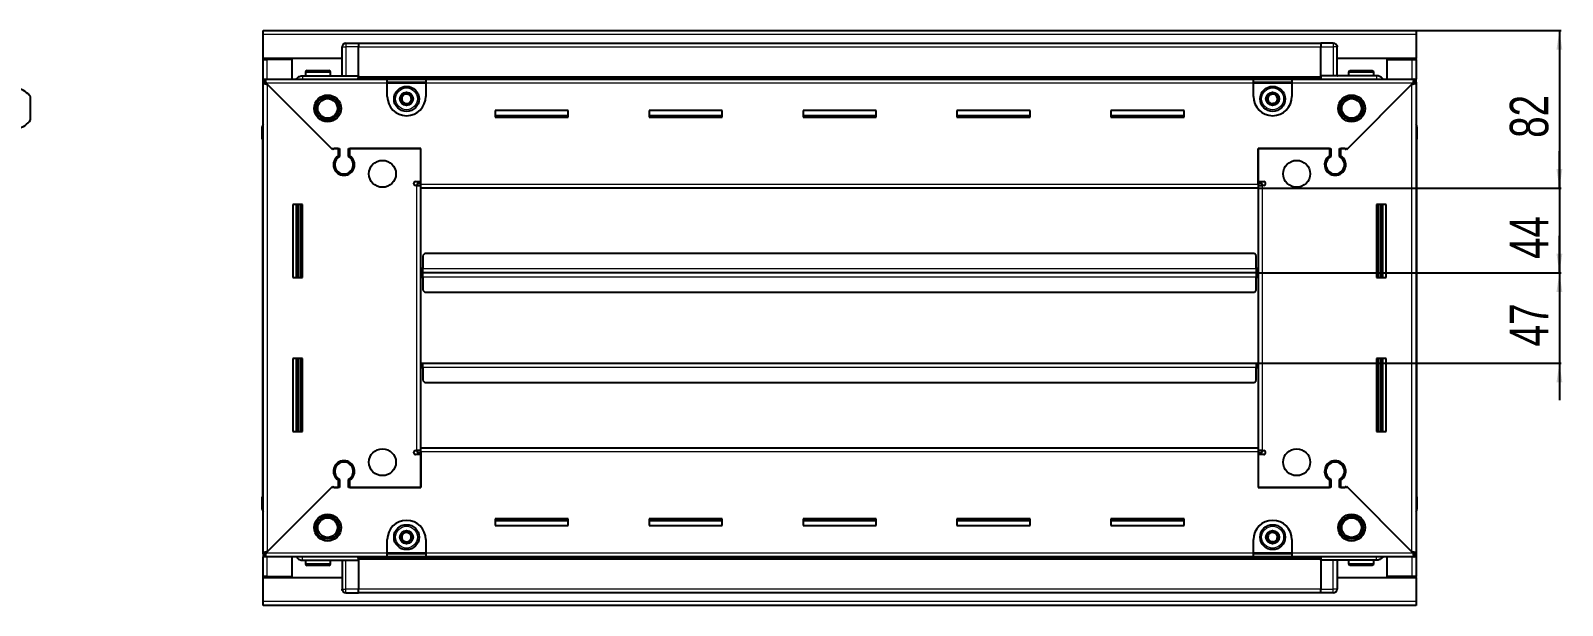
# Model space of a CAD drawing. Header units: millimetres. Extents: x 899 to 4718, y -1016 to 1767.
# Drawn here: x 3922 to 4718, y 1344 to 1643 of the extents above; entities that cross this region are included whole.
import ezdxf

# ---------------------------------------------------------------- set-up
doc = ezdxf.new("R2010")
doc.units = ezdxf.units.MM
doc.layers.add('FORMAT', color=7, linetype='Continuous')
doc.styles.add('SLDTEXTSTYLE0', font='TXT', dxfattribs={"width": 0.75})
doc.dimstyles.new('SLDDIMSTYLE0', dxfattribs={"dimtxt": 20, "dimasz": 10, "dimexe": 0, "dimexo": 0.0625, "dimgap": 5, "dimtad": 2, "dimdec": 1, "dimrnd": 1e-09, "dimzin": 12, "dimdsep": 46, "dimtxsty": 'SLDTEXTSTYLE0', "dimsah": 1, "dimcen": 0.09, "dimadec": 0, "dimazin": 3, "dimtfac": 1, "dimtofl": 0, "dimtmove": 0, "dimatfit": 3, "dimfxl": 0, "dimfrac": 2, "dimtolj": 1, "dimtzin": 12, "dimarcsym": 0})
doc.dimstyles.new('SLDDIMSTYLE1', dxfattribs={"dimtxt": 20, "dimasz": 10, "dimexe": 0, "dimexo": 0.0625, "dimgap": 5, "dimtad": 2, "dimdec": 1, "dimrnd": 1e-09, "dimzin": 12, "dimdsep": 46, "dimtxsty": 'SLDTEXTSTYLE0', "dimsah": 1, "dimcen": 0.09, "dimadec": 0, "dimazin": 3, "dimtfac": 1, "dimtmove": 0, "dimatfit": 0, "dimfxl": 0, "dimfrac": 2, "dimtolj": 1, "dimtzin": 12, "dimarcsym": 0})

# ---------------------------------------------------------------- blocks, each defined once
blk = doc.blocks.new('_D_5')
at = {"layer": 'FORMAT'}
for p, q in [((4641.96, 1643.43), (4717.45, 1643.43)), ((4716.45, 1643.43), (4716.45, 1561.43)), ((4559.96, 1561.43), (4717.45, 1561.43))]:
    blk.add_line(p, q, dxfattribs=at)
for points in [[(4716.45, 1643.43), (4714.91, 1633.43), (4717.99, 1633.43)], [(4716.45, 1561.43), (4717.99, 1571.43), (4714.91, 1571.43)]]:
    blk.add_solid(points, dxfattribs=at)
at = {"layer": 'FORMAT', "insert": (4690.67, 1587.66), "char_height": 20, "attachment_point": 1, "rotation": 90, "style": 'SLDTEXTSTYLE0'}
blk.add_mtext('82', dxfattribs=at)
blk = doc.blocks.new('_D_6')
at = {"layer": 'FORMAT'}
for p, q in [((4716.45, 1561.43), (4716.45, 1580.66)), ((4559.96, 1561.43), (4717.45, 1561.43)), ((4716.45, 1561.43), (4716.45, 1517.43)), ((4558.96, 1517.43), (4717.45, 1517.43)), ((4716.45, 1517.43), (4716.45, 1498.2))]:
    blk.add_line(p, q, dxfattribs=at)
for points in [[(4716.45, 1561.43), (4717.99, 1571.43), (4714.91, 1571.43)], [(4716.45, 1517.43), (4714.91, 1507.43), (4717.99, 1507.43)]]:
    blk.add_solid(points, dxfattribs=at)
at = {"layer": 'FORMAT', "insert": (4690.67, 1524.66), "char_height": 20, "attachment_point": 1, "rotation": 90, "style": 'SLDTEXTSTYLE0'}
blk.add_mtext('44', dxfattribs=at)
blk = doc.blocks.new('_D_7')
at = {"layer": 'FORMAT'}
for p, q in [((4716.45, 1517.43), (4716.45, 1536.66)), ((4558.96, 1517.43), (4717.45, 1517.43)), ((4716.45, 1517.43), (4716.45, 1470.43)), ((4558.96, 1470.43), (4717.45, 1470.43)), ((4716.45, 1470.43), (4716.45, 1451.2))]:
    blk.add_line(p, q, dxfattribs=at)
for points in [[(4716.45, 1517.43), (4717.99, 1527.43), (4714.91, 1527.43)], [(4716.45, 1470.43), (4714.91, 1460.43), (4717.99, 1460.43)]]:
    blk.add_solid(points, dxfattribs=at)
at = {"layer": 'FORMAT', "insert": (4690.67, 1479.16), "char_height": 20, "attachment_point": 1, "rotation": 90, "style": 'SLDTEXTSTYLE0'}
blk.add_mtext('47', dxfattribs=at)

msp = doc.modelspace()

# ---------------------------------------------------------------- linework, layer by layer
at = {"color": 7, "linetype": 'Continuous', "lineweight": 25}
for p, q in [((4042.95, 1643.43), (4641.95, 1643.43)), ((4042.95, 1641.33), (4042.95, 1643.43)), ((4042.95, 1628.93), (4042.95, 1641.33)), ((4641.95, 1643.43), (4641.95, 1641.33)), ((4641.95, 1641.33), (4641.95, 1628.93)), ((4083.95, 1619.93), (4083.95, 1634.93)), ((4084.63, 1636.43), (4084.63, 1636.43)), ((4085.95, 1636.93), (4092.45, 1636.93)), ((4085.95, 1636.93), (4092.45, 1636.93)), ((4092.45, 1636.93), (4092.45, 1636.93)), ((4092.45, 1636.93), (4092.45, 1636.93)), ((4092.45, 1636.93), (4092.45, 1634.93)), ((4592.45, 1636.78), (4092.45, 1636.78)), ((4092.45, 1619.93), (4092.45, 1634.93)), ((4592.45, 1636.93), (4592.45, 1636.93)), ((4598.95, 1636.93), (4592.45, 1636.93)), ((4598.95, 1636.93), (4592.45, 1636.93)), ((4592.45, 1636.93), (4592.45, 1634.93)), ((4592.45, 1619.93), (4592.45, 1634.93)), ((4600.95, 1634.93), (4600.95, 1634.93)), ((4600.95, 1619.93), (4600.95, 1634.93)), ((4083.95, 1628.93), (4042.95, 1628.93)), ((4042.95, 1628.43), (4042.95, 1628.93)), ((4042.95, 1628.43), (4045.05, 1628.43)), ((4042.95, 1618.18), (4042.95, 1628.43)), ((4044.45, 1628.43), (4044.45, 1628.93)), ((4057.95, 1628.43), (4045.05, 1628.43)), ((4057.95, 1618.18), (4057.95, 1628.43)), ((4641.95, 1628.93), (4600.95, 1628.93)), ((4626.95, 1618.18), (4626.95, 1628.43)), ((4626.95, 1628.43), (4639.85, 1628.43)), ((4639.85, 1628.43), (4641.95, 1628.43)), ((4640.45, 1628.43), (4640.45, 1628.93)), ((4641.95, 1628.43), (4641.95, 1628.93)), ((4641.95, 1628.43), (4641.95, 1618.18)), ((4042.95, 1616.68), (4042.95, 1618.18)), ((4042.95, 1618.18), (4043.95, 1618.18)), ((4042.95, 1616.18), (4042.95, 1616.68)), ((4042.95, 1616.68), (4043.95, 1616.68)), ((4042.95, 1371.68), (4042.95, 1616.18)), ((4044.45, 1616.18), (4042.95, 1616.18)), ((4043.95, 1616.68), (4043.95, 1618.18)), ((4043.95, 1618.18), (4107.45, 1618.18)), ((4044.55, 1616.08), (4078.45, 1582.18)), ((4079.15, 1581.48), (4045.05, 1615.58)), ((4063.45, 1619.93), (4092.45, 1619.93)), ((4064.95, 1621.83), (4064.95, 1619.93)), ((4065.75, 1622.63), (4077.15, 1622.63)), ((4077.95, 1619.93), (4077.95, 1621.83)), ((4092.37, 1618.18), (4092.45, 1619.9)), ((4092.45, 1619.93), (4092.45, 1619.43)), ((4092.45, 1618.78), (4592.45, 1618.78)), ((4107.45, 1616.08), (4107.45, 1618.18)), ((4107.45, 1618.18), (4127.45, 1618.18)), ((4107.45, 1616.68), (4127.45, 1616.68)), ((4107.45, 1609.18), (4107.45, 1616.08)), ((4127.45, 1618.18), (4127.45, 1616.08)), ((4127.45, 1618.18), (4557.45, 1618.18)), ((4127.45, 1616.08), (4127.45, 1609.18)), ((4557.45, 1616.08), (4557.45, 1618.18)), ((4557.45, 1618.18), (4577.45, 1618.18)), ((4557.45, 1616.68), (4577.45, 1616.68)), ((4557.45, 1609.18), (4557.45, 1616.08)), ((4577.45, 1618.18), (4640.95, 1618.18)), ((4577.45, 1618.18), (4577.45, 1616.08)), ((4577.45, 1616.08), (4577.45, 1609.18)), ((4592.45, 1619.93), (4592.45, 1619.43)), ((4621.45, 1619.93), (4592.45, 1619.93)), ((4592.45, 1619.9), (4592.52, 1618.18)), ((4639.85, 1615.58), (4605.75, 1581.48)), ((4606.45, 1582.18), (4640.35, 1616.08)), ((4606.95, 1621.83), (4606.95, 1619.93)), ((4607.75, 1622.63), (4619.15, 1622.63)), ((4619.95, 1619.93), (4619.95, 1621.83)), ((4640.45, 1616.18), (4641.95, 1616.18)), ((4640.95, 1616.68), (4640.95, 1618.18)), ((4640.95, 1618.18), (4641.95, 1618.18)), ((4640.95, 1616.68), (4641.95, 1616.68)), ((4641.95, 1616.68), (4641.95, 1618.18)), ((4641.95, 1616.68), (4641.95, 1616.18)), ((4641.95, 1616.18), (4641.95, 1371.68)), ((3922.15, 1596.93), (3922.15, 1608.93)), ((4201.45, 1601.93), (4163.45, 1601.93)), ((4163.45, 1601.93), (4163.45, 1598.43)), ((4201.45, 1598.43), (4201.45, 1601.93)), ((4281.45, 1601.93), (4243.45, 1601.93)), ((4243.45, 1601.93), (4243.45, 1598.43)), ((4281.45, 1598.43), (4281.45, 1601.93)), ((4361.45, 1601.93), (4323.45, 1601.93)), ((4323.45, 1601.93), (4323.45, 1598.43)), ((4361.45, 1598.43), (4361.45, 1601.93)), ((4441.45, 1601.93), (4403.45, 1601.93)), ((4403.45, 1601.93), (4403.45, 1598.43)), ((4441.45, 1598.43), (4441.45, 1601.93)), ((4521.45, 1601.93), (4483.45, 1601.93)), ((4483.45, 1601.93), (4483.45, 1598.43)), ((4521.45, 1598.43), (4521.45, 1601.93)), ((4042.45, 1593.43), (4042.45, 1586.93)), ((4042.45, 1586.93), (4042.45, 1593.43)), ((4201.45, 1599.18), (4163.45, 1599.18)), ((4163.45, 1598.43), (4201.45, 1598.43)), ((4281.45, 1599.18), (4243.45, 1599.18)), ((4243.45, 1598.43), (4281.45, 1598.43)), ((4361.45, 1599.18), (4323.45, 1599.18)), ((4323.45, 1598.43), (4361.45, 1598.43)), ((4441.45, 1599.18), (4403.45, 1599.18)), ((4403.45, 1598.43), (4441.45, 1598.43)), ((4521.45, 1599.18), (4483.45, 1599.18)), ((4483.45, 1598.43), (4521.45, 1598.43)), ((4641.95, 1594.76), (4641.95, 1594.76)), ((4642.45, 1593.43), (4642.45, 1586.93)), ((4642.45, 1586.93), (4642.45, 1593.43)), ((4042.45, 1586.93), (4042.45, 1586.93)), ((4042.95, 1586.93), (4042.45, 1586.93)), ((4042.6, 1586.93), (4042.6, 1400.93)), ((4641.95, 1586.93), (4642.45, 1586.93)), ((4642.3, 1400.93), (4642.3, 1586.93)), ((4642.45, 1586.93), (4642.45, 1586.93)), ((4642.45, 1586.93), (4642.45, 1586.93)), ((4078.45, 1582.18), (4082.65, 1582.18)), ((4079.85, 1582.18), (4079.15, 1581.48)), ((4081.95, 1582.18), (4079.85, 1582.18)), ((4081.95, 1582.18), (4081.95, 1578.29)), ((4082.65, 1582.18), (4082.65, 1577.9)), ((4087.25, 1582.18), (4124.95, 1582.18)), ((4087.25, 1577.9), (4087.25, 1582.18)), ((4087.95, 1578.29), (4087.95, 1582.18)), ((4124.95, 1582.18), (4087.95, 1582.18)), ((4124.95, 1563.53), (4124.95, 1582.18)), ((4124.95, 1564.93), (4124.95, 1582.18)), ((4559.95, 1582.18), (4597.65, 1582.18)), ((4559.95, 1563.53), (4559.95, 1582.18)), ((4559.95, 1582.18), (4559.95, 1564.93)), ((4596.95, 1582.18), (4559.95, 1582.18)), ((4596.95, 1582.18), (4596.95, 1578.29)), ((4597.65, 1582.18), (4597.65, 1577.9)), ((4602.25, 1582.18), (4606.45, 1582.18)), ((4602.25, 1577.9), (4602.25, 1582.18)), ((4605.05, 1582.18), (4602.95, 1582.18)), ((4602.95, 1578.29), (4602.95, 1582.18)), ((4605.75, 1581.48), (4605.05, 1582.18)), ((4082.95, 1569.32), (4082.95, 1568.56)), ((4601.95, 1569.32), (4601.95, 1568.56)), ((4122.1, 1564.93), (4124.95, 1564.93)), ((4122.85, 1562.93), (4122.1, 1562.93)), ((4122.85, 1562.93), (4124.95, 1562.93)), ((4124.95, 1563.93), (4122.95, 1563.93)), ((4122.95, 1563.93), (4122.95, 1562.93)), ((4124.95, 1561.43), (4124.95, 1563.53)), ((4559.95, 1561.43), (4124.95, 1561.43)), ((4124.95, 1426.43), (4124.95, 1561.43)), ((4559.95, 1564.93), (4562.8, 1564.93)), ((4561.95, 1563.93), (4559.95, 1563.93)), ((4559.95, 1563.53), (4559.95, 1561.43)), ((4559.95, 1562.93), (4562.05, 1562.93)), ((4559.95, 1561.43), (4559.95, 1426.43)), ((4561.95, 1562.93), (4561.95, 1563.93)), ((4562.8, 1562.93), (4562.05, 1562.93)), ((4063.45, 1552.93), (4058.45, 1552.93)), ((4058.45, 1552.93), (4058.45, 1514.93)), ((4060.6, 1514.93), (4060.6, 1552.93)), ((4062.39, 1514.93), (4062.39, 1552.93)), ((4062.43, 1514.93), (4062.43, 1552.93)), ((4063.45, 1514.93), (4063.45, 1552.93)), ((4621.45, 1552.93), (4621.45, 1514.93)), ((4626.45, 1552.93), (4621.45, 1552.93)), ((4622.47, 1552.93), (4622.47, 1514.93)), ((4622.51, 1552.93), (4622.51, 1514.93)), ((4624.3, 1552.93), (4624.3, 1514.93)), ((4626.45, 1514.93), (4626.45, 1552.93)), ((4125.95, 1520.28), (4125.7, 1520.28)), ((4125.7, 1520.28), (4125.7, 1517.43)), ((4126.95, 1527.43), (4125.95, 1526.43)), ((4125.95, 1526.43), (4125.95, 1519.53)), ((4557.95, 1527.43), (4126.95, 1527.43)), ((4558.95, 1526.43), (4557.95, 1527.43)), ((4558.95, 1519.53), (4558.95, 1526.43)), ((4559.2, 1520.28), (4558.95, 1520.28)), ((4559.2, 1517.43), (4559.2, 1520.28)), ((4058.45, 1514.93), (4063.45, 1514.93)), ((4125.7, 1517.43), (4124.95, 1517.43)), ((4125.7, 1517.43), (4125.7, 1514.58)), ((4125.7, 1514.58), (4125.95, 1514.58)), ((4125.95, 1517.43), (4125.95, 1519.53)), ((4558.95, 1517.43), (4125.95, 1517.43)), ((4125.95, 1515.33), (4125.95, 1517.43)), ((4125.95, 1515.33), (4125.95, 1508.43)), ((4558.95, 1519.53), (4558.95, 1517.43)), ((4558.95, 1517.43), (4558.95, 1515.33)), ((4558.95, 1508.43), (4558.95, 1515.33)), ((4558.95, 1514.58), (4559.2, 1514.58)), ((4559.95, 1517.43), (4559.2, 1517.43)), ((4559.2, 1514.58), (4559.2, 1517.43)), ((4621.45, 1514.93), (4626.45, 1514.93)), ((4125.95, 1508.43), (4126.95, 1507.43)), ((4126.95, 1507.43), (4557.95, 1507.43)), ((4557.95, 1507.43), (4558.95, 1508.43)), ((4063.45, 1472.93), (4058.45, 1472.93)), ((4058.45, 1472.93), (4058.45, 1434.93)), ((4060.6, 1434.93), (4060.6, 1472.93)), ((4062.39, 1434.93), (4062.39, 1472.93)), ((4062.43, 1434.93), (4062.43, 1472.93)), ((4063.45, 1434.93), (4063.45, 1472.93)), ((4621.45, 1472.93), (4621.45, 1434.93)), ((4626.45, 1472.93), (4621.45, 1472.93)), ((4622.47, 1472.93), (4622.47, 1434.93)), ((4622.51, 1472.93), (4622.51, 1434.93)), ((4624.3, 1472.93), (4624.3, 1434.93)), ((4626.45, 1434.93), (4626.45, 1472.93)), ((4124.95, 1470.43), (4125.7, 1470.43)), ((4125.7, 1470.43), (4125.7, 1467.58)), ((4125.7, 1467.58), (4125.95, 1467.58)), ((4125.95, 1470.43), (4558.95, 1470.43)), ((4125.95, 1468.33), (4125.95, 1470.43)), ((4125.95, 1468.33), (4125.95, 1461.43)), ((4558.95, 1470.43), (4558.95, 1468.33)), ((4558.95, 1461.43), (4558.95, 1468.33)), ((4558.95, 1467.58), (4559.2, 1467.58)), ((4559.2, 1467.58), (4559.2, 1470.43)), ((4559.2, 1470.43), (4559.95, 1470.43)), ((4125.95, 1461.43), (4126.95, 1460.43)), ((4126.95, 1460.43), (4557.95, 1460.43)), ((4557.95, 1460.43), (4558.95, 1461.43)), ((4058.45, 1434.93), (4063.45, 1434.93)), ((4621.45, 1434.93), (4626.45, 1434.93)), ((4122.1, 1424.93), (4122.85, 1424.93)), ((4124.95, 1424.93), (4122.85, 1424.93)), ((4122.95, 1424.93), (4122.95, 1423.93)), ((4124.95, 1424.33), (4124.95, 1426.43)), ((4124.95, 1426.43), (4559.95, 1426.43)), ((4559.95, 1426.43), (4559.95, 1424.33)), ((4562.05, 1424.93), (4559.95, 1424.93)), ((4561.95, 1423.93), (4561.95, 1424.93)), ((4562.05, 1424.93), (4562.8, 1424.93)), ((4082.95, 1419.31), (4082.95, 1418.55)), ((4124.95, 1422.93), (4122.1, 1422.93)), ((4122.95, 1423.93), (4124.95, 1423.93)), ((4124.95, 1424.33), (4124.95, 1405.68)), ((4124.95, 1405.68), (4124.95, 1422.93)), ((4559.95, 1424.33), (4559.95, 1405.68)), ((4559.95, 1423.93), (4561.95, 1423.93)), ((4559.95, 1422.93), (4559.95, 1405.68)), ((4562.8, 1422.93), (4559.95, 1422.93)), ((4601.95, 1419.31), (4601.95, 1418.55)), ((4081.95, 1409.57), (4081.95, 1405.68)), ((4082.65, 1409.97), (4082.65, 1405.68)), ((4087.25, 1405.68), (4087.25, 1409.97)), ((4087.95, 1405.68), (4087.95, 1409.57)), ((4596.95, 1409.57), (4596.95, 1405.68)), ((4597.65, 1409.97), (4597.65, 1405.68)), ((4602.25, 1405.68), (4602.25, 1409.97)), ((4602.95, 1405.68), (4602.95, 1409.57)), ((4042.45, 1400.93), (4042.45, 1400.93)), ((4042.45, 1394.43), (4042.45, 1400.93)), ((4042.45, 1400.93), (4042.45, 1400.93)), ((4042.45, 1400.93), (4042.45, 1394.43)), ((4042.95, 1400.93), (4042.45, 1400.93)), ((4078.45, 1405.68), (4044.55, 1371.78)), ((4045.05, 1372.28), (4079.15, 1406.38)), ((4082.65, 1405.68), (4078.45, 1405.68)), ((4079.15, 1406.38), (4079.85, 1405.68)), ((4079.85, 1405.68), (4081.95, 1405.68)), ((4124.95, 1405.68), (4087.25, 1405.68)), ((4087.95, 1405.68), (4124.95, 1405.68)), ((4597.65, 1405.68), (4559.95, 1405.68)), ((4559.95, 1405.68), (4596.95, 1405.68)), ((4606.45, 1405.68), (4602.25, 1405.68)), ((4602.95, 1405.68), (4605.05, 1405.68)), ((4605.05, 1405.68), (4605.75, 1406.38)), ((4605.75, 1406.38), (4639.85, 1372.28)), ((4640.35, 1371.78), (4606.45, 1405.68)), ((4641.95, 1400.93), (4642.45, 1400.93)), ((4642.45, 1400.93), (4642.45, 1400.93)), ((4642.45, 1394.43), (4642.45, 1400.93)), ((4642.45, 1400.93), (4642.45, 1394.43)), ((4042.95, 1393.11), (4042.95, 1393.11)), ((4201.45, 1389.43), (4163.45, 1389.43)), ((4163.45, 1389.43), (4163.45, 1385.93)), ((4163.45, 1388.68), (4201.45, 1388.68)), ((4163.45, 1385.93), (4201.45, 1385.93)), ((4201.45, 1385.93), (4201.45, 1389.43)), ((4281.45, 1389.43), (4243.45, 1389.43)), ((4243.45, 1389.43), (4243.45, 1385.93)), ((4243.45, 1388.68), (4281.45, 1388.68)), ((4243.45, 1385.93), (4281.45, 1385.93)), ((4281.45, 1385.93), (4281.45, 1389.43)), ((4361.45, 1389.43), (4323.45, 1389.43)), ((4323.45, 1389.43), (4323.45, 1385.93)), ((4323.45, 1388.68), (4361.45, 1388.68)), ((4323.45, 1385.93), (4361.45, 1385.93)), ((4361.45, 1385.93), (4361.45, 1389.43)), ((4441.45, 1389.43), (4403.45, 1389.43)), ((4403.45, 1389.43), (4403.45, 1385.93)), ((4403.45, 1388.68), (4441.45, 1388.68)), ((4403.45, 1385.93), (4441.45, 1385.93)), ((4441.45, 1385.93), (4441.45, 1389.43)), ((4521.45, 1389.43), (4483.45, 1389.43)), ((4483.45, 1389.43), (4483.45, 1385.93)), ((4483.45, 1388.68), (4521.45, 1388.68)), ((4483.45, 1385.93), (4521.45, 1385.93)), ((4521.45, 1385.93), (4521.45, 1389.43)), ((4107.45, 1371.78), (4107.45, 1378.68)), ((4127.45, 1378.68), (4127.45, 1371.78)), ((4557.45, 1371.78), (4557.45, 1378.68)), ((4577.45, 1378.68), (4577.45, 1371.78)), ((4042.95, 1371.18), (4042.95, 1371.68)), ((4044.45, 1371.68), (4042.95, 1371.68)), ((4042.95, 1371.18), (4042.95, 1369.68)), ((4043.95, 1371.18), (4042.95, 1371.18)), ((4042.95, 1359.43), (4042.95, 1369.68)), ((4043.95, 1369.68), (4042.95, 1369.68)), ((4043.95, 1371.18), (4043.95, 1369.68)), ((4107.45, 1369.68), (4043.95, 1369.68)), ((4057.95, 1359.43), (4057.95, 1369.68)), ((4092.45, 1367.97), (4092.37, 1369.68)), ((4592.45, 1369.08), (4092.45, 1369.08)), ((4107.45, 1369.68), (4107.45, 1371.78)), ((4127.45, 1371.18), (4107.45, 1371.18)), ((4127.45, 1369.68), (4107.45, 1369.68)), ((4127.45, 1371.78), (4127.45, 1369.68)), ((4557.45, 1369.68), (4127.45, 1369.68)), ((4557.45, 1369.68), (4557.45, 1371.78)), ((4577.45, 1371.18), (4557.45, 1371.18)), ((4577.45, 1369.68), (4557.45, 1369.68)), ((4577.45, 1371.78), (4577.45, 1369.68)), ((4640.95, 1369.68), (4577.45, 1369.68)), ((4592.52, 1369.68), (4592.45, 1367.97)), ((4626.95, 1359.43), (4626.95, 1369.68)), ((4640.45, 1371.68), (4641.95, 1371.68)), ((4640.95, 1371.18), (4640.95, 1369.68)), ((4641.95, 1371.18), (4640.95, 1371.18)), ((4641.95, 1369.68), (4640.95, 1369.68)), ((4641.95, 1371.68), (4641.95, 1371.18)), ((4641.95, 1371.18), (4641.95, 1369.68)), ((4641.95, 1369.68), (4641.95, 1359.43)), ((4063.45, 1367.93), (4092.45, 1367.93)), ((4064.95, 1367.93), (4064.95, 1366.03)), ((4069.52, 1365.23), (4065.75, 1365.23)), ((4077.15, 1365.23), (4069.52, 1365.23)), ((4077.95, 1366.03), (4077.95, 1367.93)), ((4083.95, 1367.93), (4083.95, 1352.93)), ((4092.45, 1367.93), (4092.45, 1368.43)), ((4092.45, 1367.93), (4092.45, 1352.93)), ((4592.45, 1367.93), (4592.45, 1368.43)), ((4621.45, 1367.93), (4592.45, 1367.93)), ((4592.45, 1367.93), (4592.45, 1352.93)), ((4600.95, 1367.93), (4600.95, 1352.93)), ((4606.95, 1367.93), (4606.95, 1366.03)), ((4614.74, 1365.23), (4607.75, 1365.23)), ((4619.15, 1365.23), (4614.74, 1365.23)), ((4619.95, 1366.03), (4619.95, 1367.93)), ((4045.05, 1359.43), (4042.95, 1359.43)), ((4042.95, 1358.93), (4042.95, 1359.43)), ((4042.95, 1346.53), (4042.95, 1358.93)), ((4042.95, 1358.93), (4083.95, 1358.93)), ((4044.45, 1358.93), (4044.45, 1359.43)), ((4045.05, 1359.43), (4057.95, 1359.43)), ((4083.95, 1352.93), (4083.95, 1352.93)), ((4092.45, 1350.93), (4092.45, 1352.93)), ((4592.45, 1350.93), (4592.45, 1352.93)), ((4600.95, 1358.93), (4641.95, 1358.93)), ((4639.85, 1359.43), (4626.95, 1359.43)), ((4641.95, 1359.43), (4639.85, 1359.43)), ((4640.45, 1358.93), (4640.45, 1359.43)), ((4641.95, 1358.93), (4641.95, 1359.43)), ((4641.95, 1358.93), (4641.95, 1346.53)), ((4042.95, 1344.43), (4042.95, 1346.53)), ((4085.95, 1350.93), (4092.45, 1350.93)), ((4085.95, 1350.93), (4092.45, 1350.93)), ((4092.45, 1351.08), (4592.45, 1351.08)), ((4092.45, 1350.93), (4092.45, 1350.93)), ((4598.95, 1350.93), (4592.45, 1350.93)), ((4592.45, 1350.93), (4592.45, 1350.93)), ((4592.45, 1350.93), (4592.45, 1350.93)), ((4598.95, 1350.93), (4592.45, 1350.93)), ((4600.27, 1351.43), (4600.27, 1351.43)), ((4641.95, 1346.53), (4641.95, 1344.43)), ((4641.95, 1344.43), (4042.95, 1344.43))]:
    msp.add_line(p, q, dxfattribs=at)
at = {"color": 8, "linetype": 'Continuous', "lineweight": 18}
for p, q in [((4641.95, 1641.33), (4042.95, 1641.33)), ((4083.95, 1634.93), (4085.95, 1634.93)), ((4085.95, 1636.93), (4085.95, 1634.93)), ((4085.95, 1634.93), (4085.95, 1619.93)), ((4092.45, 1634.93), (4085.95, 1634.93)), ((4592.45, 1634.78), (4092.45, 1634.78)), ((4592.45, 1634.93), (4598.95, 1634.93)), ((4598.95, 1636.93), (4598.95, 1634.93)), ((4598.95, 1634.93), (4598.95, 1619.93)), ((4600.95, 1634.93), (4598.95, 1634.93)), ((4045.05, 1628.43), (4045.05, 1628.93)), ((4045.05, 1618.18), (4045.05, 1628.43)), ((4639.85, 1628.93), (4639.85, 1628.43)), ((4639.85, 1628.43), (4639.85, 1618.18)), ((4107.45, 1616.08), (4044.55, 1616.08)), ((4045.05, 1615.58), (4045.05, 1372.28)), ((4064.95, 1621.83), (4077.95, 1621.83)), ((4592.45, 1619.43), (4092.45, 1619.43)), ((4592.45, 1618.2), (4092.45, 1618.2)), ((4107.45, 1616.08), (4127.45, 1616.08)), ((4557.45, 1616.08), (4127.45, 1616.08)), ((4557.45, 1616.08), (4577.45, 1616.08)), ((4640.35, 1616.08), (4577.45, 1616.08)), ((4606.95, 1621.83), (4619.95, 1621.83)), ((4639.85, 1372.28), (4639.85, 1615.58)), ((4042.95, 1593.43), (4042.45, 1593.43)), ((4641.95, 1593.43), (4642.45, 1593.43)), ((4122.85, 1424.93), (4122.85, 1562.93)), ((4124.95, 1563.53), (4559.95, 1563.53)), ((4562.05, 1562.93), (4562.05, 1424.93)), ((4059.95, 1552.93), (4059.95, 1514.93)), ((4061.18, 1552.93), (4061.18, 1514.93)), ((4623.71, 1514.93), (4623.71, 1552.93)), ((4624.95, 1514.93), (4624.95, 1552.93)), ((4558.95, 1519.53), (4125.95, 1519.53)), ((4125.95, 1515.33), (4558.95, 1515.33)), ((4059.95, 1472.93), (4059.95, 1434.93)), ((4061.18, 1472.93), (4061.18, 1434.93)), ((4623.71, 1434.93), (4623.71, 1472.93)), ((4624.95, 1434.93), (4624.95, 1472.93)), ((4125.95, 1468.33), (4558.95, 1468.33)), ((4559.95, 1424.33), (4124.95, 1424.33)), ((4042.95, 1394.43), (4042.45, 1394.43)), ((4641.95, 1394.43), (4642.45, 1394.43)), ((4044.55, 1371.78), (4107.45, 1371.78)), ((4045.05, 1359.43), (4045.05, 1369.68)), ((4092.45, 1369.67), (4592.45, 1369.67)), ((4127.45, 1371.78), (4107.45, 1371.78)), ((4127.45, 1371.78), (4557.45, 1371.78)), ((4577.45, 1371.78), (4557.45, 1371.78)), ((4577.45, 1371.78), (4640.35, 1371.78)), ((4639.85, 1369.68), (4639.85, 1359.43)), ((4069.25, 1366.03), (4064.95, 1366.03)), ((4077.95, 1366.03), (4069.25, 1366.03)), ((4085.95, 1352.93), (4085.95, 1367.93)), ((4092.45, 1368.43), (4592.45, 1368.43)), ((4598.95, 1352.93), (4598.95, 1367.93)), ((4614.92, 1366.03), (4606.95, 1366.03)), ((4619.95, 1366.03), (4614.92, 1366.03)), ((4045.05, 1358.93), (4045.05, 1359.43)), ((4083.95, 1352.93), (4085.95, 1352.93)), ((4092.45, 1352.93), (4085.95, 1352.93)), ((4085.95, 1350.93), (4085.95, 1352.93)), ((4092.45, 1353.08), (4592.45, 1353.08)), ((4592.45, 1352.93), (4598.95, 1352.93)), ((4600.95, 1352.93), (4598.95, 1352.93)), ((4598.95, 1350.93), (4598.95, 1352.93)), ((4639.85, 1359.43), (4639.85, 1358.93)), ((4641.95, 1346.53), (4042.95, 1346.53))]:
    msp.add_line(p, q, dxfattribs=at)
at = {"color": 7, "linetype": 'Continuous', "lineweight": 25, "flags": 128}
for points in [[(4600.8, 1635.69), (4600.91, 1635.32), (4600.95, 1634.93)], [(4084.09, 1352.18), (4083.99, 1352.54), (4083.95, 1352.93)]]:
    msp.add_lwpolyline(points, dxfattribs=at)
at = {"color": 7, "linetype": 'Continuous', "lineweight": 25}
for centre, radius in [((4076.45, 1602.93), 7), ((4076.45, 1602.93), 6.03), ((4076.45, 1602.93), 5.1), ((4117.45, 1607.93), 6.5), ((4117.45, 1607.93), 3.46), ((4567.45, 1607.93), 6.5), ((4567.45, 1607.93), 3.46), ((4608.45, 1602.93), 7), ((4608.45, 1602.93), 6.03), ((4608.45, 1602.93), 5.1), ((4104.95, 1568.93), 7), ((4579.95, 1568.93), 7), ((4104.95, 1418.93), 7), ((4579.95, 1418.93), 7), ((4076.45, 1384.93), 7), ((4076.45, 1384.93), 6.03), ((4076.45, 1384.93), 5.1), ((4117.45, 1379.93), 6.5), ((4567.45, 1379.93), 6.5), ((4608.45, 1384.93), 7), ((4608.45, 1384.93), 6.02), ((4608.45, 1384.93), 5.1), ((4117.45, 1379.93), 3.46), ((4567.45, 1379.93), 3.46)]:
    msp.add_circle(centre, radius, dxfattribs=at)
at = {"color": 8, "linetype": 'Continuous', "lineweight": 18}
for centre in [(4117.45, 1607.93), (4567.45, 1607.93), (4117.45, 1379.93), (4567.45, 1379.93)]:
    msp.add_circle(centre, 5.7, dxfattribs=at)
at = {"color": 7, "linetype": 'Continuous', "lineweight": 25}
for centre, radius, start, end in [((4085.95, 1634.93), 2, 90, 180), ((4085.95, 1634.93), 2, 90, 131.40962), ((4598.95, 1634.93), 2, 0, 90), ((4065.75, 1621.83), 0.8, 90, 180), ((4077.15, 1621.83), 0.8, 0, 90), ((4083.75, 1620.13), 0.2, 270, 0), ((4601.15, 1620.13), 0.2, 180, 270), ((4607.75, 1621.83), 0.8, 90, 180), ((4619.15, 1621.83), 0.8, 0, 90), ((3912.52, 1601.91), 11.91, 36.1266, 75.29965), ((4117.45, 1609.18), 10, 180, 270), ((4117.45, 1607.93), 2.5, 134.01559, 194.01559), ((4117.45, 1607.93), 2.5, 74.01559, 134.01559), ((4117.45, 1609.18), 10, 270, 0), ((4117.45, 1607.93), 2.5, 14.01559, 74.01559), ((4117.45, 1607.93), 2.5, 314.01559, 14.01559), ((4567.45, 1609.18), 10, 180, 270), ((4567.45, 1607.93), 2.5, 160.11158, 220.11158), ((4567.45, 1607.93), 2.5, 100.11158, 160.11158), ((4567.45, 1607.93), 2.5, 40.11158, 100.11158), ((4567.45, 1609.18), 10, 270, 0), ((4567.45, 1607.93), 2.5, 340.11158, 40.11158), ((4117.45, 1607.93), 2.5, 194.01559, 254.01559), ((4117.45, 1607.93), 2.5, 254.01559, 314.01559), ((4567.45, 1607.93), 2.5, 220.11158, 280.11158), ((4567.45, 1607.93), 2.5, 280.11158, 340.11158), ((3912.52, 1603.96), 11.91, 284.70035, 323.8734), ((4044.45, 1593.43), 2, 138.57492, 180), ((4044.45, 1593.43), 2, 138.59038, 180), ((4640.45, 1593.43), 2, 0, 41.40962), ((4084.95, 1573.68), 5.5, 123.05573, 56.94427), ((4084.95, 1573.68), 4.8, 118.63099, 61.36901), ((4599.95, 1573.68), 5.5, 123.05573, 56.94427), ((4599.95, 1573.68), 4.8, 118.63099, 61.36901), ((4122.1, 1563.93), 1, 90, 270), ((4562.8, 1563.93), 1, 270, 90), ((4122.1, 1423.93), 1, 90, 270), ((4562.8, 1423.93), 1, 270, 90), ((4084.95, 1414.18), 5.5, 303.05573, 236.94427), ((4084.95, 1414.18), 4.8, 298.63099, 241.36901), ((4599.95, 1414.18), 5.5, 303.05573, 236.94427), ((4599.95, 1414.18), 4.8, 298.63099, 241.36901), ((4044.45, 1394.43), 2, 180, 221.39416), ((4640.45, 1394.43), 2, 318.59038, 0), ((4117.45, 1378.68), 10, 90, 180), ((4117.45, 1378.68), 10, 0, 90), ((4567.45, 1378.68), 10, 90, 180), ((4567.45, 1378.68), 10, 0, 90), ((4117.45, 1379.93), 2.5, 127.47401, 187.47401), ((4117.45, 1379.93), 2.5, 187.47401, 247.47401), ((4117.45, 1379.93), 2.5, 67.47401, 127.47401), ((4117.45, 1379.93), 2.5, 247.47401, 307.47401), ((4117.45, 1379.93), 2.5, 7.47401, 67.47401), ((4117.45, 1379.93), 2.5, 307.47401, 7.47401), ((4567.45, 1379.93), 2.5, 147.04236, 207.04236), ((4567.45, 1379.93), 2.5, 207.04236, 267.04236), ((4567.45, 1379.93), 2.5, 87.04236, 147.04236), ((4567.45, 1379.93), 2.5, 267.04236, 327.04236), ((4567.45, 1379.93), 2.5, 27.04236, 87.04236), ((4567.45, 1379.93), 2.5, 327.04236, 27.04236), ((4065.75, 1366.03), 0.8, 180, 270), ((4077.15, 1366.03), 0.8, 270, 360), ((4083.75, 1367.73), 0.2, 0, 90), ((4601.15, 1367.73), 0.2, 90, 180), ((4607.75, 1366.03), 0.8, 180, 270), ((4619.15, 1366.03), 0.8, 270, 0), ((4085.95, 1352.93), 2, 180, 270), ((4598.95, 1352.93), 2, 270, 0), ((4598.95, 1352.93), 2, 270, 311.40962)]:
    msp.add_arc(centre, radius, start, end, dxfattribs=at)
for points, knots in [([(4042.95, 1616.18), (4042.97, 1616.14), (4043.03, 1616.05), (4043.42, 1615.91), (4043.98, 1615.78), (4044.56, 1615.67), (4044.92, 1615.61), (4045.05, 1615.58)], [0, 0, 0, 0, 0.230255, 0.448522, 0.666786, 0.88505, 1, 1, 1, 1]), ([(4044.55, 1616.08), (4044.5, 1616.34), (4044.41, 1616.83), (4044.28, 1617.47), (4044.15, 1617.94), (4044.04, 1618.16), (4043.97, 1618.18), (4043.95, 1618.18)], [0, 0, 0, 0, 0.230255, 0.448522, 0.666786, 0.88505, 1, 1, 1, 1]), ([(4060.23, 1618.18), (4060.35, 1618.38), (4060.74, 1619.03), (4061.89, 1619.74), (4062.93, 1619.87), (4063.45, 1619.93)], [0, 0, 0, 0, 0.18225, 0.591125, 1, 1, 1, 1]), ([(4092.45, 1619.93), (4092.45, 1619.9), (4092.45, 1619.82), (4092.45, 1619.2), (4092.45, 1618.62), (4092.45, 1618.23), (4092.45, 1618.2)], [0, 0, 0, 0, 0.324279, 0.648558, 0.972836, 1, 1, 1, 1]), ([(4592.45, 1619.93), (4592.45, 1619.9), (4592.45, 1619.82), (4592.45, 1619.2), (4592.45, 1618.62), (4592.45, 1618.23), (4592.45, 1618.2)], [0, 0, 0, 0, 0.324279, 0.648558, 0.972836, 1, 1, 1, 1]), ([(4624.66, 1618.18), (4624.54, 1618.38), (4624.16, 1619.03), (4623, 1619.74), (4621.97, 1619.87), (4621.45, 1619.93)], [0, 0, 0, 0, 0.1822499, 0.5911249, 1, 1, 1, 1]), ([(4639.85, 1615.58), (4640.1, 1615.63), (4640.59, 1615.72), (4641.24, 1615.85), (4641.7, 1615.98), (4641.92, 1616.09), (4641.94, 1616.16), (4641.95, 1616.18)], [0, 0, 0, 0, 0.230255, 0.448522, 0.666786, 0.88505, 1, 1, 1, 1]), ([(4640.95, 1618.18), (4640.9, 1618.16), (4640.81, 1618.11), (4640.68, 1617.71), (4640.55, 1617.15), (4640.44, 1616.57), (4640.37, 1616.21), (4640.35, 1616.08)], [0, 0, 0, 0, 0.230255, 0.448522, 0.666786, 0.88505, 1, 1, 1, 1]), ([(4114.67, 1608.73), (4115.04, 1609.09), (4115.74, 1609.76), (4116.43, 1610.42), (4116.75, 1610.73)], [0, 0, 0, 0, 0.5346859, 1, 1, 1, 1]), ([(4115.37, 1605.93), (4115.29, 1606.26), (4115.09, 1607.06), (4114.85, 1608.03), (4114.7, 1608.61), (4114.67, 1608.73)], [0, 0, 0, 0, 0.362901, 0.866875, 1, 1, 1, 1]), ([(4116.75, 1610.73), (4117.24, 1610.59), (4118.17, 1610.33), (4119.09, 1610.06), (4119.52, 1609.94)], [0, 0, 0, 0, 0.534686, 1, 1, 1, 1]), ([(4119.52, 1609.94), (4119.55, 1609.82), (4119.7, 1609.24), (4119.94, 1608.27), (4120.14, 1607.47), (4120.22, 1607.14)], [0, 0, 0, 0, 0.133125, 0.637099, 1, 1, 1, 1]), ([(4564.61, 1607.43), (4564.65, 1607.54), (4564.85, 1608.11), (4565.19, 1609.04), (4565.47, 1609.82), (4565.59, 1610.14)], [0, 0, 0, 0, 0.133125, 0.637099, 1, 1, 1, 1]), ([(4565.59, 1610.14), (4566.1, 1610.23), (4567.05, 1610.4), (4567.99, 1610.57), (4568.43, 1610.65)], [0, 0, 0, 0, 0.534686, 1, 1, 1, 1]), ([(4568.43, 1610.65), (4568.76, 1610.25), (4569.38, 1609.52), (4570, 1608.78), (4570.29, 1608.44)], [0, 0, 0, 0, 0.5346859, 1, 1, 1, 1]), ([(4570.29, 1608.44), (4570.17, 1608.12), (4569.89, 1607.34), (4569.55, 1606.41), (4569.35, 1605.84), (4569.31, 1605.73)], [0, 0, 0, 0, 0.3629006, 0.8668753, 1, 1, 1, 1]), ([(4118.15, 1605.13), (4117.65, 1605.28), (4116.72, 1605.54), (4115.8, 1605.81), (4115.37, 1605.93)], [0, 0, 0, 0, 0.534686, 1, 1, 1, 1]), ([(4120.22, 1607.14), (4119.85, 1606.78), (4119.16, 1606.11), (4118.47, 1605.44), (4118.15, 1605.13)], [0, 0, 0, 0, 0.534686, 1, 1, 1, 1]), ([(4566.47, 1605.22), (4566.13, 1605.61), (4565.51, 1606.35), (4564.89, 1607.09), (4564.61, 1607.43)], [0, 0, 0, 0, 0.534686, 1, 1, 1, 1]), ([(4569.31, 1605.73), (4568.8, 1605.64), (4567.85, 1605.47), (4566.91, 1605.3), (4566.47, 1605.22)], [0, 0, 0, 0, 0.534686, 1, 1, 1, 1]), ([(4114.78, 1381.04), (4114.88, 1381.12), (4115.36, 1381.48), (4116.15, 1382.09), (4116.8, 1382.59), (4117.07, 1382.8)], [0, 0, 0, 0, 0.133125, 0.637099, 1, 1, 1, 1]), ([(4115.16, 1378.18), (4115.09, 1378.69), (4114.96, 1379.65), (4114.84, 1380.6), (4114.78, 1381.04)], [0, 0, 0, 0, 0.534686, 1, 1, 1, 1]), ([(4117.82, 1377.07), (4117.35, 1377.27), (4116.46, 1377.64), (4115.57, 1378.01), (4115.16, 1378.18)], [0, 0, 0, 0, 0.534686, 1, 1, 1, 1]), ([(4117.07, 1382.8), (4117.55, 1382.6), (4118.44, 1382.23), (4119.33, 1381.86), (4119.74, 1381.69)], [0, 0, 0, 0, 0.534686, 1, 1, 1, 1]), ([(4120.11, 1378.83), (4119.84, 1378.62), (4119.19, 1378.12), (4118.4, 1377.51), (4117.92, 1377.15), (4117.82, 1377.07)], [0, 0, 0, 0, 0.362901, 0.866875, 1, 1, 1, 1]), ([(4119.74, 1381.69), (4119.81, 1381.18), (4119.93, 1380.22), (4120.06, 1379.27), (4120.11, 1378.83)], [0, 0, 0, 0, 0.534686, 1, 1, 1, 1]), ([(4564.57, 1380.08), (4564.85, 1380.52), (4565.37, 1381.33), (4565.89, 1382.13), (4566.14, 1382.51)], [0, 0, 0, 0, 0.534686, 1, 1, 1, 1]), ([(4565.88, 1377.51), (4565.64, 1377.97), (4565.2, 1378.83), (4564.77, 1379.69), (4564.57, 1380.08)], [0, 0, 0, 0, 0.534686, 1, 1, 1, 1]), ([(4568.76, 1377.36), (4568.42, 1377.38), (4567.59, 1377.42), (4566.6, 1377.47), (4566, 1377.51), (4565.88, 1377.51)], [0, 0, 0, 0, 0.3629006, 0.8668753, 1, 1, 1, 1]), ([(4566.14, 1382.51), (4566.26, 1382.5), (4566.86, 1382.47), (4567.85, 1382.42), (4568.67, 1382.37), (4569.02, 1382.36)], [0, 0, 0, 0, 0.133125, 0.637099, 1, 1, 1, 1]), ([(4570.33, 1379.79), (4570.05, 1379.35), (4569.53, 1378.54), (4569, 1377.74), (4568.76, 1377.36)], [0, 0, 0, 0, 0.534686, 1, 1, 1, 1]), ([(4569.02, 1382.36), (4569.25, 1381.9), (4569.69, 1381.04), (4570.13, 1380.18), (4570.33, 1379.79)], [0, 0, 0, 0, 0.534686, 1, 1, 1, 1]), ([(4045.05, 1372.28), (4044.79, 1372.24), (4044.3, 1372.15), (4043.66, 1372.01), (4043.19, 1371.88), (4042.97, 1371.77), (4042.95, 1371.71), (4042.95, 1371.68)], [0, 0, 0, 0, 0.230255, 0.448522, 0.666786, 0.88505, 1, 1, 1, 1]), ([(4043.95, 1369.68), (4043.99, 1369.71), (4044.08, 1369.76), (4044.22, 1370.16), (4044.35, 1370.71), (4044.46, 1371.29), (4044.53, 1371.66), (4044.55, 1371.78)], [0, 0, 0, 0, 0.230255, 0.448522, 0.666786, 0.88505, 1, 1, 1, 1]), ([(4060.23, 1369.68), (4060.35, 1369.48), (4060.74, 1368.83), (4061.89, 1368.13), (4062.93, 1368), (4063.45, 1367.93)], [0, 0, 0, 0, 0.18225, 0.591125, 1, 1, 1, 1]), ([(4092.45, 1367.93), (4092.45, 1367.97), (4092.45, 1368.05), (4092.45, 1368.66), (4092.45, 1369.24), (4092.45, 1369.64), (4092.45, 1369.67)], [0, 0, 0, 0, 0.3242788, 0.6485576, 0.9728365, 1, 1, 1, 1]), ([(4592.45, 1367.93), (4592.45, 1367.97), (4592.45, 1368.05), (4592.45, 1368.66), (4592.45, 1369.24), (4592.45, 1369.64), (4592.45, 1369.67)], [0, 0, 0, 0, 0.324279, 0.648558, 0.972836, 1, 1, 1, 1]), ([(4624.66, 1369.68), (4624.54, 1369.48), (4624.16, 1368.83), (4623, 1368.13), (4621.97, 1368), (4621.45, 1367.93)], [0, 0, 0, 0, 0.1822499, 0.5911249, 1, 1, 1, 1]), ([(4641.95, 1371.68), (4641.92, 1371.73), (4641.87, 1371.82), (4641.48, 1371.95), (4640.92, 1372.08), (4640.34, 1372.19), (4639.97, 1372.26), (4639.85, 1372.28)], [0, 0, 0, 0, 0.230255, 0.448522, 0.666786, 0.88505, 1, 1, 1, 1]), ([(4640.35, 1371.78), (4640.39, 1371.53), (4640.48, 1371.04), (4640.62, 1370.4), (4640.75, 1369.93), (4640.86, 1369.71), (4640.93, 1369.69), (4640.95, 1369.68)], [0, 0, 0, 0, 0.2302553, 0.4485219, 0.6667858, 0.8850496, 1, 1, 1, 1])]:
    msp.add_open_spline(points, degree=3, knots=knots, dxfattribs=at)
for points in [[(4044.55, 1616.08), (4044.5, 1616.16), (4044.4, 1616.32), (4044.25, 1616.52), (4044.1, 1616.66), (4044, 1616.67), (4043.95, 1616.68)], [(4044.45, 1616.18), (4044.46, 1616.13), (4044.48, 1616.03), (4044.61, 1615.88), (4044.81, 1615.73), (4044.97, 1615.63), (4045.05, 1615.58)], [(4639.85, 1615.58), (4639.93, 1615.63), (4640.08, 1615.73), (4640.28, 1615.88), (4640.42, 1616.03), (4640.44, 1616.13), (4640.45, 1616.18)], [(4640.95, 1616.68), (4640.9, 1616.67), (4640.8, 1616.66), (4640.65, 1616.52), (4640.5, 1616.32), (4640.4, 1616.16), (4640.35, 1616.08)], [(4043.95, 1371.18), (4044, 1371.19), (4044.1, 1371.21), (4044.25, 1371.35), (4044.4, 1371.55), (4044.5, 1371.71), (4044.55, 1371.78)], [(4045.05, 1372.28), (4044.97, 1372.23), (4044.81, 1372.13), (4044.61, 1371.98), (4044.48, 1371.83), (4044.46, 1371.73), (4044.45, 1371.68)], [(4640.45, 1371.68), (4640.44, 1371.73), (4640.42, 1371.83), (4640.28, 1371.98), (4640.08, 1372.13), (4639.93, 1372.23), (4639.85, 1372.28)], [(4640.35, 1371.78), (4640.4, 1371.71), (4640.5, 1371.55), (4640.65, 1371.35), (4640.8, 1371.21), (4640.9, 1371.19), (4640.95, 1371.18)]]:
    msp.add_open_spline(points, degree=3, dxfattribs=at)
at = {"color": 8, "linetype": 'Continuous', "lineweight": 18}
for points in [[(4063.45, 1619.93), (4063.45, 1619.89), (4063.45, 1619.81), (4063.45, 1619.38), (4063.45, 1618.92), (4063.45, 1618.51), (4063.45, 1618.24), (4063.45, 1618.18)], [(4621.45, 1619.93), (4621.45, 1619.89), (4621.45, 1619.81), (4621.45, 1619.38), (4621.45, 1618.92), (4621.45, 1618.51), (4621.45, 1618.24), (4621.45, 1618.18)], [(4063.45, 1367.93), (4063.45, 1367.98), (4063.45, 1368.05), (4063.45, 1368.49), (4063.45, 1368.94), (4063.45, 1369.36), (4063.45, 1369.63), (4063.45, 1369.68)], [(4621.45, 1367.93), (4621.45, 1367.98), (4621.45, 1368.05), (4621.45, 1368.49), (4621.45, 1368.94), (4621.45, 1369.36), (4621.45, 1369.63), (4621.45, 1369.68)]]:
    msp.add_open_spline(points, degree=3, knots=[0, 0, 0, 0, 0.359753, 0.553414, 0.751185, 0.948956, 1, 1, 1, 1], dxfattribs=at)

# ---------------------------------------------------------------- dimensions: what is measured, and where the dimension line sits
at = {"layer": 'FORMAT'}
for base, p1, p2, dimstyle, picture, middle in [((4716.45, 1561.43), (4641.95, 1643.43), (4559.95, 1561.43), 'SLDDIMSTYLE0', '_D_5', (4716.45, 1602.43)), ((4716.45, 1517.43), (4559.95, 1561.43), (4558.95, 1517.43), 'SLDDIMSTYLE1', '_D_6', (4716.45, 1539.43)), ((4716.45, 1470.43), (4558.95, 1517.43), (4558.95, 1470.43), 'SLDDIMSTYLE1', '_D_7', (4716.45, 1493.93))]:
    dim = msp.add_linear_dim(base=base, p1=p1, p2=p2, angle=90, dimstyle=dimstyle, dxfattribs=at)
    dim.commit()
    dim.dimension.update_dxf_attribs({"geometry": picture, "text_midpoint": middle, "dimtype": 160})

doc.saveas('drawing.dxf')
